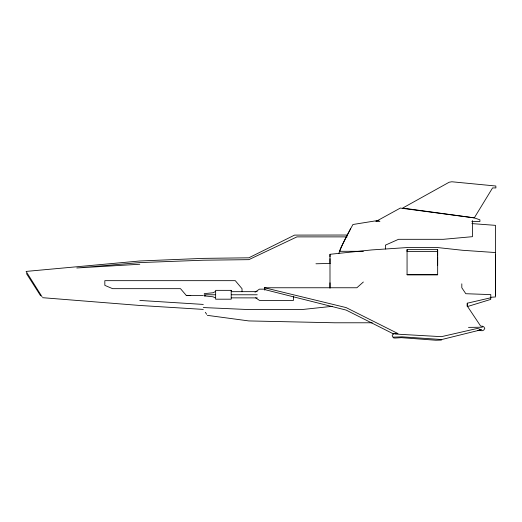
<?xml version="1.0" encoding="UTF-8"?>
<svg xmlns="http://www.w3.org/2000/svg" width="522" height="522" viewBox="0 0 522 522"><rect width="100%" height="100%" fill="white"/><g stroke="black" fill="none" stroke-linecap="round" stroke-linejoin="round"><path stroke-width="0.78" d="M231.2 290.943L231.2 290.349L215.645 290.349L215.645 299.191L231.2 299.191L231.2 290.349M293.475 296.176L293.475 300.398L259.434 300.391L255.656 297.801M329.989 254.41L329.995 288.137L329.995 282.826M393.327 334.243L393.327 333.643L394.743 333.317L398.058 333.617L346.164 307.602L264.576 287.759L264.661 290.095M437.658 249.633L437.658 274.755L407.062 274.755L407.062 249.633L437.658 249.633L437.658 255.526M461.813 283.837L461.813 287.759L465.807 293.71L490.771 294.61L490.771 299.393L467.268 306.61L467.268 303.204L490.771 297.775M495.482 295.269L495.482 254.247M242.025 291.72L242.038 288.718L235.285 280.666L104.824 280.666L104.837 285.371L112.582 288.666L180.488 288.666L186.237 295.374L190.732 295.472M467.268 303.204L467.223 305.983L480.56 325.963L482.289 326.367M338.804 253.516L340.527 248.361L350.588 228.767M339.626 251.728C342.934 242.208 348.141 233.38 352.937 224.499L379.057 220.304M393.327 333.643L392.159 335.698L393.327 337.747L394.743 338.073L401.398 337.662L435.877 340.233L441.429 340.083M264.576 287.759L356.865 287.759L363.358 282.01M255.023 292.183L259.434 289.155L265.104 289.155M215.09 291.713L213.074 292.757L204.219 293.671M394.743 334.015L441.429 336.664L477.441 328.429L481.264 329.734L441.762 339.535L402.064 336.834L393.327 337.147L393.327 337.747M205.72 295.693L204.219 295.876L213.074 296.79L215.09 297.834M479.705 329.911L481.264 329.734M332.579 306.297L301.86 309.566L248.792 309.566L203.299 307.549M490.66 297.292L495.482 296.959L495.476 225.354L471.901 223.599M139.798 264.249L76.799 267.975L139.818 262.592L203.319 260.21L248.837 259.656L296.914 236.884L347.11 236.877M315.954 263.78L330.387 263.427M471.771 221.667L479.914 221.511L479.914 219.821L474.289 217.876L402.671 208.069L449.155 182.237L451.837 181.767L495.835 186.015L495.9 187.927L492.566 187.92L474.289 217.876L400.328 208.076L375.833 221.53L379.899 221.556M468.495 327.372L482.289 327.235M231.311 291.687L257.261 291.648M347.097 235.024L294.571 235.102L248.837 257.809L203.319 258.37L139.818 260.98L26.1 271.42L42.021 296.75M437.658 251.558L407.062 251.558L407.062 249.633M204.219 294.773L215.09 294.773M231.311 294.773L257.261 294.773M372.251 322.779L335 322.785L248.792 320.926L207.364 315.353M339.815 251.297L363.416 251.317M231.311 297.86L257.261 297.899M186.237 295.374L203.299 295.472M477.63 330.459L482.289 330.726L483.757 330.093L484.808 328.429L483.757 326.765L482.289 326.133M203.299 309.402L139.798 305.468L42.523 297.684M139.798 300.437L203.299 304.424M495.482 252.557L462.531 250.279L437.658 247.565L407.062 247.565L371.677 249.927L329.989 254.299L329.995 256.791M264.576 289.553L346.164 310.094L393.105 333.715M205.322 312.3L206.692 314.296M40.592 295.752L26.446 273.548M472.449 220.565L472.449 236.675L443.341 239.311L398.514 239.311L385.393 245.157L385.393 249.014M437.658 257.007L437.658 265.13M437.658 274.755L407.062 274.755M329.995 258.671L329.995 262.736M264.661 287.655L264.661 289.279"/></g></svg>
